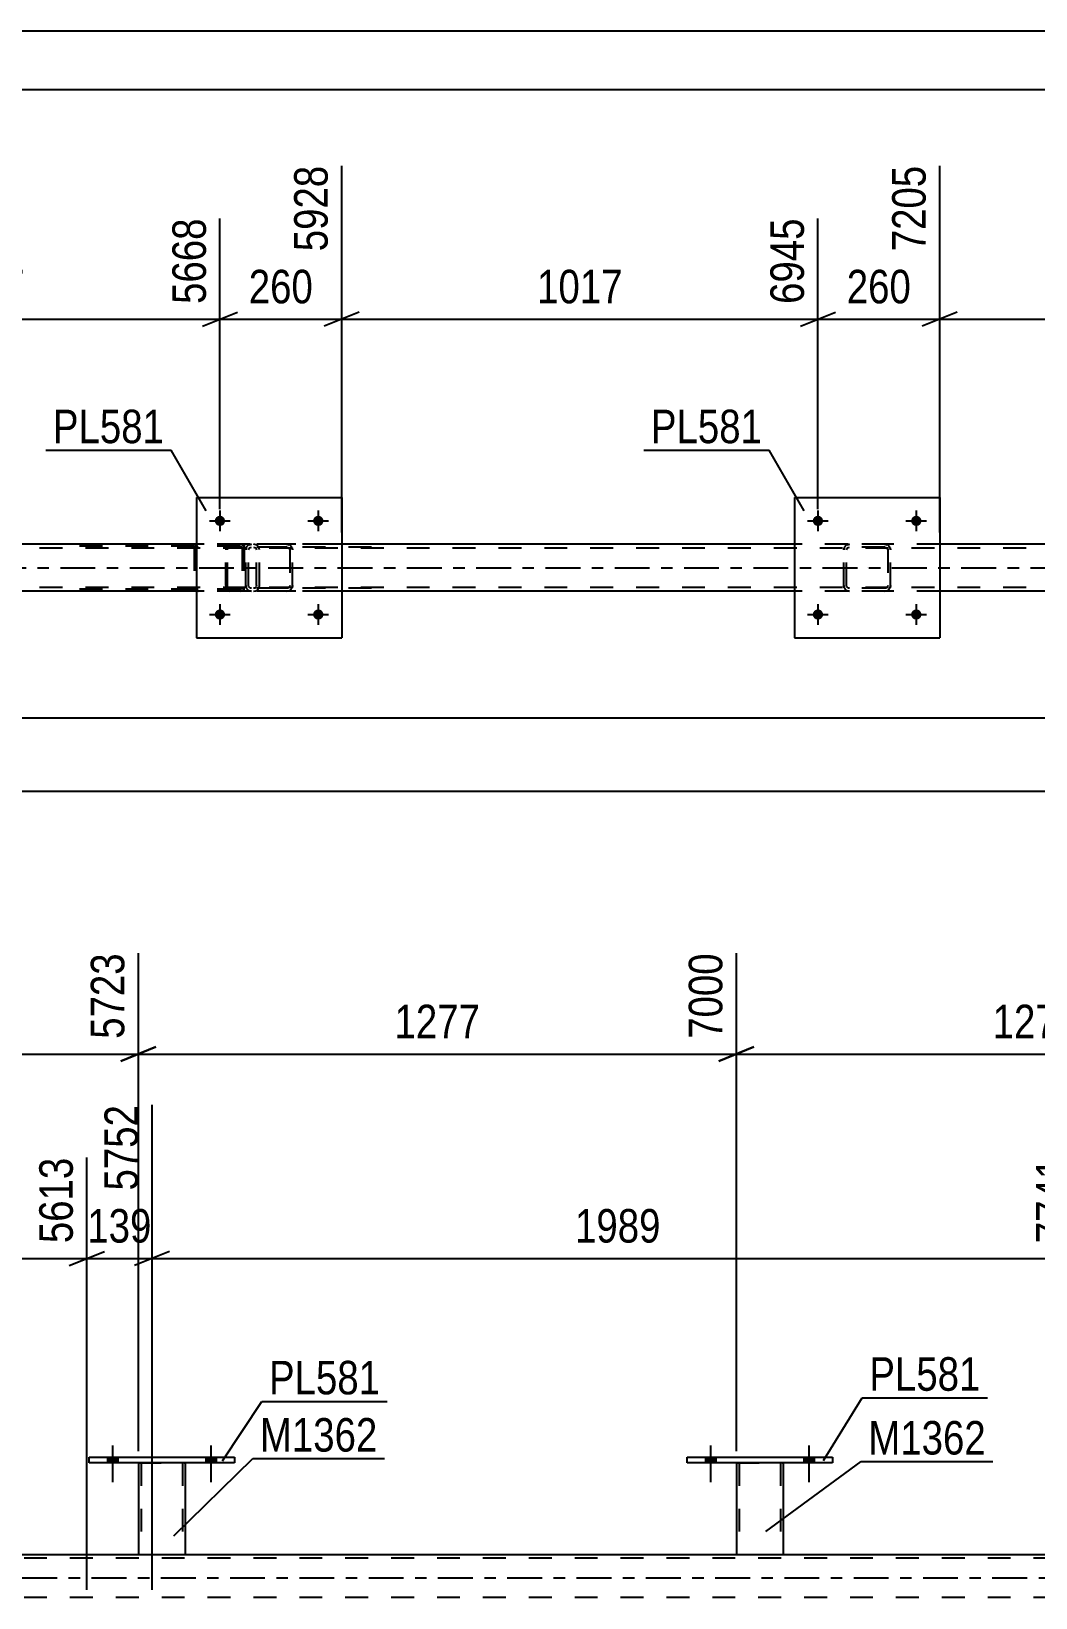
# Model space of a CAD drawing. Header units: millimetres. Extents: x 0 to 841, y 0 to 594.
# Drawn here: x 298.4 to 384.2, y 460.2 to 594 of the extents above; entities that cross this region are included whole.
import ezdxf

# ---------------------------------------------------------------- set-up
doc = ezdxf.new("R2010")
doc.units = ezdxf.units.MM
doc.linetypes.add('DXK_LINE_DOT2', pattern=[3.9198, 1.9599, -1.9599])
doc.linetypes.add('DXK_LINE_DOT3', pattern=[5.9187, 2.979, -0.9799, 0.9799, -0.9799])
doc.styles.add('Arial Narrow', font='ARIALN.TTF', dxfattribs={"height": 0.2})

# ---------------------------------------------------------------- blocks, each defined once
blk = doc.blocks.new('Unknown-318885291-1133')
at = {"color": 5, "linetype": 'Continuous'}
for p, q in [((841, 594), (0, 594)), ((836, 589), (5, 589))]:
    blk.add_line(p, q, dxfattribs=at)
blk = doc.blocks.new('Bolt-318885291-2954 - 2884')
at = {"linetype": 'Continuous'}
for points in [[(366, 544.17, -1), (365.12, 544.17, -1)], [(374.4, 544.17, -1), (373.52, 544.17, -1)]]:
    blk.add_hatch(color=1, dxfattribs=at).paths.add_polyline_path(points)
at = {"color": 1, "linetype": 'Continuous'}
for p, q in [((365.56, 545.05), (365.56, 543.29)), ((373.96, 545.05), (373.96, 543.29)), ((364.68, 544.17), (366.44, 544.17)), ((373.08, 544.17), (374.84, 544.17))]:
    blk.add_line(p, q, dxfattribs=at)
blk = doc.blocks.new('Bolt-318885291-2890 - 2884')
at = {"linetype": 'Continuous'}
for points in [[(314.92, 544.17, -1), (314.04, 544.17, -1)], [(323.32, 544.17, -1), (322.44, 544.17, -1)]]:
    blk.add_hatch(color=1, dxfattribs=at).paths.add_polyline_path(points)
at = {"color": 1, "linetype": 'Continuous'}
for p, q in [((314.48, 545.05), (314.48, 543.29)), ((322.88, 545.05), (322.88, 543.29)), ((313.6, 544.17), (315.36, 544.17)), ((322, 544.17), (323.76, 544.17))]:
    blk.add_line(p, q, dxfattribs=at)
blk = doc.blocks.new('Bolt-318885291-2955 - 2884')
at = {"linetype": 'Continuous'}
for points in [[(366, 552.17, -1), (365.12, 552.17, -1)], [(374.4, 552.17, -1), (373.52, 552.17, -1)]]:
    blk.add_hatch(color=1, dxfattribs=at).paths.add_polyline_path(points)
at = {"color": 1, "linetype": 'Continuous'}
for p, q in [((365.56, 553.05), (365.56, 551.29)), ((373.96, 553.05), (373.96, 551.29)), ((364.68, 552.17), (366.44, 552.17)), ((373.08, 552.17), (374.84, 552.17))]:
    blk.add_line(p, q, dxfattribs=at)
blk = doc.blocks.new('Bolt-318885291-2891 - 2884')
at = {"linetype": 'Continuous'}
for points in [[(314.92, 552.17, -1), (314.04, 552.17, -1)], [(323.32, 552.17, -1), (322.44, 552.17, -1)]]:
    blk.add_hatch(color=1, dxfattribs=at).paths.add_polyline_path(points)
at = {"color": 1, "linetype": 'Continuous'}
for p, q in [((314.48, 553.05), (314.48, 551.29)), ((322.88, 553.05), (322.88, 551.29)), ((313.6, 552.17), (315.36, 552.17)), ((322, 552.17), (323.76, 552.17))]:
    blk.add_line(p, q, dxfattribs=at)
blk = doc.blocks.new('Part-318885291-2960 - 2884')
at = {"color": 2, "linetype": 'Continuous'}
for p, q in [((312.48, 554.17), (312.48, 542.17)), ((312.48, 554.17), (324.88, 554.17)), ((324.88, 554.17), (324.88, 542.17)), ((312.48, 542.17), (324.88, 542.17))]:
    blk.add_line(p, q, dxfattribs=at)
blk = doc.blocks.new('Part-318885291-2909 - 2884')
at = {"color": 7, "linetype": 'DXK_LINE_DOT2'}
for p, q in [((316.98, 550.13), (317.16, 550.17)), ((317.16, 550.17), (316.98, 550.13)), ((320.2, 550.17), (317.16, 550.17)), ((320.2, 550.17), (320.39, 550.13)), ((320.39, 550.13), (320.2, 550.17)), ((316.68, 549.69), (316.72, 549.87)), ((316.72, 549.87), (316.68, 549.69)), ((316.68, 546.65), (316.68, 549.69)), ((316.92, 549.69), (316.94, 549.78)), ((316.92, 546.65), (316.92, 549.69)), ((316.94, 549.78), (316.99, 549.86)), ((316.99, 549.86), (317.07, 549.91)), ((317.07, 549.91), (317.16, 549.93)), ((320.2, 549.93), (317.16, 549.93)), ((320.2, 549.93), (320.29, 549.91)), ((320.29, 549.91), (320.37, 549.86)), ((320.37, 549.86), (320.42, 549.78)), ((320.42, 549.78), (320.44, 549.69)), ((320.44, 549.69), (320.44, 546.65)), ((320.65, 549.87), (320.68, 549.69)), ((320.68, 549.69), (320.65, 549.87)), ((320.68, 546.65), (320.68, 549.69)), ((316.72, 546.46), (316.68, 546.65)), ((316.68, 546.65), (316.72, 546.46)), ((316.94, 546.55), (316.92, 546.65)), ((316.99, 546.48), (316.94, 546.55)), ((317.16, 546.17), (316.98, 546.2)), ((316.98, 546.2), (317.16, 546.17)), ((317.07, 546.42), (316.99, 546.48)), ((317.16, 546.41), (317.07, 546.42)), ((320.2, 546.41), (317.16, 546.41)), ((320.2, 546.17), (317.16, 546.17)), ((320.29, 546.42), (320.2, 546.41)), ((320.39, 546.2), (320.2, 546.17)), ((320.2, 546.17), (320.39, 546.2)), ((320.37, 546.48), (320.29, 546.42)), ((320.42, 546.55), (320.37, 546.48)), ((320.44, 546.65), (320.42, 546.55)), ((320.68, 546.65), (320.65, 546.46)), ((320.65, 546.46), (320.68, 546.65))]:
    blk.add_line(p, q, dxfattribs=at)
at = {"color": 7, "linetype": 'DXK_LINE_DOT3'}
blk.add_line((318.68, 548.17), (318.68, 548.17), dxfattribs=at)
at = {"color": 7, "linetype": 'DXK_LINE_DOT2'}
for centre, start, end in [((317.16, 549.69), 112.5, 157.5), ((317.16, 549.69), 112.5, 157.5), ((320.2, 549.69), 22.5, 67.5), ((320.2, 549.69), 22.5, 67.5), ((317.16, 546.65), 202.5, 247.5), ((317.16, 546.65), 202.5, 247.5), ((320.2, 546.65), 292.5, 337.5), ((320.2, 546.65), 292.5, 337.5)]:
    blk.add_arc(centre, 0.48, start, end, dxfattribs=at)
blk = doc.blocks.new('Part-318885291-2914 - 2884')
at = {"color": 2, "linetype": 'Continuous'}
for p, q in [((363.56, 554.17), (363.56, 542.17)), ((363.56, 554.17), (375.96, 554.17)), ((375.96, 554.17), (375.96, 542.17)), ((363.56, 542.17), (375.96, 542.17))]:
    blk.add_line(p, q, dxfattribs=at)
blk = doc.blocks.new('Part-318885291-2999 - 2884')
at = {"color": 7, "linetype": 'DXK_LINE_DOT2'}
for p, q in [((316.2, 550.17), (300.87, 550.17)), ((312.62, 550.17), (312.49, 550.14)), ((316.33, 550.14), (316.2, 550.17)), ((316.2, 550.01), (300.87, 550.01)), ((312.31, 549.97), (312.28, 549.85)), ((312.28, 549.85), (312.28, 546.49)), ((312.45, 549.85), (312.46, 549.91)), ((312.45, 549.85), (312.45, 546.49)), ((312.46, 549.91), (312.5, 549.96)), ((312.5, 549.96), (312.55, 549.99)), ((312.55, 549.99), (312.62, 550.01)), ((316.2, 550.01), (316.26, 549.99)), ((316.26, 549.99), (316.32, 549.96)), ((316.32, 549.96), (316.35, 549.91)), ((316.35, 549.91), (316.37, 549.85)), ((316.37, 549.85), (316.37, 546.49)), ((316.54, 549.85), (316.51, 549.97)), ((316.54, 549.85), (316.54, 546.49)), ((316.2, 546.33), (300.87, 546.33)), ((316.2, 546.17), (300.87, 546.17)), ((312.28, 546.49), (312.31, 546.36)), ((312.46, 546.43), (312.45, 546.49)), ((312.5, 546.37), (312.46, 546.43)), ((312.49, 546.19), (312.62, 546.17)), ((312.55, 546.34), (312.5, 546.37)), ((312.62, 546.33), (312.55, 546.34)), ((316.26, 546.34), (316.2, 546.33)), ((316.2, 546.17), (316.33, 546.19)), ((316.32, 546.37), (316.26, 546.34)), ((316.35, 546.43), (316.32, 546.37)), ((316.37, 546.49), (316.35, 546.43)), ((316.51, 546.36), (316.54, 546.49))]:
    blk.add_line(p, q, dxfattribs=at)
for centre, start, end in [((312.61, 549.83), 110.7583, 155.68), ((316.21, 549.83), 24.32, 69.2417), ((312.61, 546.5), 204.32, 249.2417), ((316.21, 546.5), 290.7583, 335.68)]:
    blk.add_arc(centre, 0.331, start, end, dxfattribs=at)
blk = doc.blocks.new('Part-318885291-3037 - 2884')
at = {"color": 7, "linetype": 'DXK_LINE_DOT2'}
for p, q in [((368.06, 550.13), (368.24, 550.17)), ((368.24, 550.17), (368.06, 550.13)), ((371.28, 550.17), (368.24, 550.17)), ((371.28, 550.17), (371.47, 550.13)), ((371.47, 550.13), (371.28, 550.17)), ((367.76, 549.69), (367.8, 549.87)), ((367.8, 549.87), (367.76, 549.69)), ((367.76, 546.65), (367.76, 549.69)), ((368, 549.69), (368.02, 549.78)), ((368, 546.65), (368, 549.69)), ((368.02, 549.78), (368.07, 549.86)), ((368.07, 549.86), (368.15, 549.91)), ((368.15, 549.91), (368.24, 549.93)), ((371.28, 549.93), (368.24, 549.93)), ((371.28, 549.93), (371.37, 549.91)), ((371.37, 549.91), (371.45, 549.86)), ((371.45, 549.86), (371.5, 549.78)), ((371.5, 549.78), (371.52, 549.69)), ((371.52, 549.69), (371.52, 546.65)), ((371.73, 549.87), (371.76, 549.69)), ((371.76, 549.69), (371.73, 549.87)), ((371.76, 546.65), (371.76, 549.69)), ((367.8, 546.46), (367.76, 546.65)), ((367.76, 546.65), (367.8, 546.46)), ((368.02, 546.55), (368, 546.65)), ((368.07, 546.48), (368.02, 546.55)), ((368.24, 546.17), (368.06, 546.2)), ((368.06, 546.2), (368.24, 546.17)), ((368.15, 546.42), (368.07, 546.48)), ((368.24, 546.41), (368.15, 546.42)), ((371.28, 546.41), (368.24, 546.41)), ((371.28, 546.17), (368.24, 546.17)), ((371.37, 546.42), (371.28, 546.41)), ((371.47, 546.2), (371.28, 546.17)), ((371.28, 546.17), (371.47, 546.2)), ((371.45, 546.48), (371.37, 546.42)), ((371.5, 546.55), (371.45, 546.48)), ((371.52, 546.65), (371.5, 546.55)), ((371.76, 546.65), (371.73, 546.46)), ((371.73, 546.46), (371.76, 546.65))]:
    blk.add_line(p, q, dxfattribs=at)
at = {"color": 7, "linetype": 'DXK_LINE_DOT3'}
blk.add_line((369.76, 548.17), (369.76, 548.17), dxfattribs=at)
at = {"color": 7, "linetype": 'DXK_LINE_DOT2'}
for centre, start, end in [((368.24, 549.69), 112.5, 157.5), ((368.24, 549.69), 112.5, 157.5), ((371.28, 549.69), 22.5, 67.5), ((371.28, 549.69), 22.5, 67.5), ((368.24, 546.65), 202.5, 247.5), ((368.24, 546.65), 202.5, 247.5), ((371.28, 546.65), 292.5, 337.5), ((371.28, 546.65), 292.5, 337.5)]:
    blk.add_arc(centre, 0.48, start, end, dxfattribs=at)
blk = doc.blocks.new('Part-318885291-3039 - 2884')
at = {"color": 7, "linetype": 'DXK_LINE_DOT2'}
for p, q in [((315.16, 550.13), (315.07, 550.03)), ((315.26, 550.17), (315.16, 550.13)), ((327.42, 550.17), (315.26, 550.17)), ((316.54, 550.17), (316.54, 549.93)), ((317.54, 550.13), (317.35, 550.17)), ((315.01, 549.87), (314.99, 549.69)), ((314.99, 546.65), (314.99, 549.69)), ((315.07, 550.03), (315.01, 549.87)), ((315.12, 549.69), (315.13, 549.78)), ((315.12, 546.65), (315.12, 549.69)), ((315.13, 549.78), (315.16, 549.86)), ((315.16, 549.86), (315.21, 549.91)), ((315.21, 549.91), (315.26, 549.93)), ((327.42, 549.93), (315.26, 549.93)), ((317.35, 549.93), (317.45, 549.91)), ((317.45, 549.91), (317.53, 549.86)), ((317.53, 549.86), (317.58, 549.78)), ((317.58, 549.78), (317.6, 549.69)), ((317.6, 546.65), (317.6, 549.69)), ((317.83, 549.82), (317.82, 549.87)), ((317.85, 549.69), (317.83, 549.82)), ((317.85, 546.65), (317.85, 549.69)), ((314.99, 546.65), (315.01, 546.46)), ((315.01, 546.46), (315.07, 546.31)), ((315.07, 546.31), (315.16, 546.2)), ((315.13, 546.55), (315.12, 546.65)), ((315.16, 546.48), (315.13, 546.55)), ((315.21, 546.42), (315.16, 546.48)), ((315.16, 546.2), (315.26, 546.17)), ((315.26, 546.41), (315.21, 546.42)), ((327.42, 546.41), (315.26, 546.41)), ((327.42, 546.17), (315.26, 546.17)), ((316.54, 546.17), (316.54, 546.41)), ((317.45, 546.42), (317.35, 546.41)), ((317.35, 546.17), (317.54, 546.2)), ((317.53, 546.48), (317.45, 546.42)), ((317.58, 546.55), (317.53, 546.48)), ((317.6, 546.65), (317.58, 546.55)), ((317.82, 546.46), (317.85, 546.65))]:
    blk.add_line(p, q, dxfattribs=at)
for centre, start, end in [((317.37, 549.67), 23.8494, 68.8059), ((317.37, 546.66), 291.1941, 336.1506)]:
    blk.add_arc(centre, 0.492, start, end, dxfattribs=at)
blk = doc.blocks.new('Part-318885291-3088 - 2884')
at = {"color": 2, "linetype": 'Continuous'}
for p, q in [((312.48, 550.17), (273.8, 550.17)), ((363.56, 550.17), (324.88, 550.17)), ((414.64, 550.17), (375.96, 550.17)), ((312.48, 546.17), (273.8, 546.17)), ((363.56, 546.17), (324.88, 546.17)), ((414.64, 546.17), (375.96, 546.17))]:
    blk.add_line(p, q, dxfattribs=at)
at = {"color": 7, "linetype": 'DXK_LINE_DOT2'}
for p, q in [((324.88, 550.17), (312.48, 550.17)), ((375.96, 550.17), (363.56, 550.17)), ((751.81, 549.85), (87.78, 549.85)), ((751.81, 546.49), (87.78, 546.49)), ((324.88, 546.17), (312.48, 546.17)), ((375.96, 546.17), (363.56, 546.17))]:
    blk.add_line(p, q, dxfattribs=at)
at = {"color": 7, "linetype": 'DXK_LINE_DOT3'}
blk.add_line((87.78, 548.17), (751.81, 548.17), dxfattribs=at)
blk = doc.blocks.new('Part-318885291-3930 - 3904')
at = {"color": 2, "linetype": 'Continuous'}
blk.add_line((78.6, 463.85), (742.64, 463.85), dxfattribs=at)
at = {"color": 7, "linetype": 'DXK_LINE_DOT2'}
for p, q in [((742.64, 463.53), (78.6, 463.53)), ((742.64, 460.17), (78.6, 460.17))]:
    blk.add_line(p, q, dxfattribs=at)
at = {"color": 7, "linetype": 'DXK_LINE_DOT3'}
blk.add_line((78.6, 461.85), (742.64, 461.85), dxfattribs=at)
blk = doc.blocks.new('Part-318885291-4116 - 3904')
at = {"color": 2, "linetype": 'Continuous'}
for p, q in [((303.31, 472.17), (315.71, 472.17)), ((303.31, 471.69), (303.31, 472.17)), ((315.71, 471.69), (303.31, 471.69)), ((315.71, 472.17), (315.71, 471.69))]:
    blk.add_line(p, q, dxfattribs=at)
blk = doc.blocks.new('Part-318885291-4121 - 3904')
at = {"color": 2, "linetype": 'Continuous'}
for p, q in [((307.51, 471.69), (307.51, 463.85)), ((311.51, 471.69), (311.51, 463.85)), ((307.51, 463.85), (311.51, 463.85))]:
    blk.add_line(p, q, dxfattribs=at)
at = {"color": 7, "linetype": 'DXK_LINE_DOT2'}
for p, q in [((307.51, 471.69), (311.51, 471.69)), ((307.51, 471.69), (307.51, 471.69)), ((307.51, 471.69), (307.51, 471.69)), ((307.75, 471.69), (307.75, 463.85)), ((311.27, 471.69), (311.27, 463.85)), ((311.51, 471.69), (311.51, 471.69)), ((311.51, 471.69), (311.51, 471.69)), ((311.21, 463.85), (311.25, 463.85)), ((311.21, 463.85), (311.25, 463.85)), ((311.25, 463.85), (311.27, 463.85)), ((311.25, 463.85), (311.27, 463.85))]:
    blk.add_line(p, q, dxfattribs=at)
blk = doc.blocks.new('Bolt-318885291-4133 - 3904')
at = {"linetype": 'Continuous'}
for points in [[(355.95, 471.69), (356.83, 471.69), (356.83, 472.17), (355.95, 472.17)], [(364.35, 471.69), (365.23, 471.69), (365.23, 472.17), (364.35, 472.17)]]:
    blk.add_hatch(color=1, dxfattribs=at).paths.add_polyline_path(points)
at = {"color": 1, "linetype": 'Continuous'}
for p, q in [((356.39, 473.17), (356.39, 470.05)), ((364.79, 473.17), (364.79, 470.05)), ((355.95, 472.17), (355.95, 471.69)), ((356.83, 472.17), (356.83, 471.69)), ((364.35, 472.17), (364.35, 471.69)), ((365.23, 472.17), (365.23, 471.69))]:
    blk.add_line(p, q, dxfattribs=at)
blk = doc.blocks.new('Bolt-318885291-4134 - 3904')
at = {"linetype": 'Continuous'}
for points in [[(355.95, 471.69), (356.83, 471.69), (356.83, 472.17), (355.95, 472.17)], [(364.35, 471.69), (365.23, 471.69), (365.23, 472.17), (364.35, 472.17)]]:
    blk.add_hatch(color=1, dxfattribs=at).paths.add_polyline_path(points)
at = {"color": 1, "linetype": 'Continuous'}
for p, q in [((356.39, 473.17), (356.39, 470.05)), ((364.79, 473.17), (364.79, 470.05)), ((355.95, 472.17), (355.95, 471.69)), ((356.83, 472.17), (356.83, 471.69)), ((364.35, 472.17), (364.35, 471.69)), ((365.23, 472.17), (365.23, 471.69))]:
    blk.add_line(p, q, dxfattribs=at)
blk = doc.blocks.new('Part-318885291-4150 - 3904')
at = {"color": 2, "linetype": 'Continuous'}
for p, q in [((354.39, 472.17), (366.79, 472.17)), ((354.39, 471.69), (354.39, 472.17)), ((366.79, 471.69), (354.39, 471.69)), ((366.79, 472.17), (366.79, 471.69))]:
    blk.add_line(p, q, dxfattribs=at)
blk = doc.blocks.new('Part-318885291-4155 - 3904')
at = {"color": 2, "linetype": 'Continuous'}
for p, q in [((358.59, 471.69), (358.59, 463.85)), ((362.59, 471.69), (362.59, 463.85)), ((358.59, 463.85), (362.59, 463.85))]:
    blk.add_line(p, q, dxfattribs=at)
at = {"color": 7, "linetype": 'DXK_LINE_DOT2'}
for p, q in [((358.59, 471.69), (362.59, 471.69)), ((358.59, 471.69), (358.59, 471.69)), ((358.59, 471.69), (358.59, 471.69)), ((358.83, 471.69), (358.83, 463.85)), ((362.35, 471.69), (362.35, 463.85)), ((362.59, 471.69), (362.59, 471.69)), ((362.59, 471.69), (362.59, 471.69)), ((362.29, 463.85), (362.33, 463.85)), ((362.29, 463.85), (362.33, 463.85)), ((362.33, 463.85), (362.35, 463.85)), ((362.33, 463.85), (362.35, 463.85))]:
    blk.add_line(p, q, dxfattribs=at)
blk = doc.blocks.new('Bolt-318885291-4338 - 3904')
at = {"linetype": 'Continuous'}
for points in [[(304.87, 471.69), (305.75, 471.69), (305.75, 472.17), (304.87, 472.17)], [(313.27, 471.69), (314.15, 471.69), (314.15, 472.17), (313.27, 472.17)]]:
    blk.add_hatch(color=1, dxfattribs=at).paths.add_polyline_path(points)
at = {"color": 1, "linetype": 'Continuous'}
for p, q in [((305.31, 473.17), (305.31, 470.05)), ((313.71, 473.17), (313.71, 470.05)), ((304.87, 472.17), (304.87, 471.69)), ((305.75, 472.17), (305.75, 471.69)), ((313.27, 472.17), (313.27, 471.69)), ((314.15, 472.17), (314.15, 471.69))]:
    blk.add_line(p, q, dxfattribs=at)
blk = doc.blocks.new('Bolt-318885291-4351 - 3904')
at = {"linetype": 'Continuous'}
for points in [[(304.87, 471.69), (305.75, 471.69), (305.75, 472.17), (304.87, 472.17)], [(313.27, 471.69), (314.15, 471.69), (314.15, 472.17), (313.27, 472.17)]]:
    blk.add_hatch(color=1, dxfattribs=at).paths.add_polyline_path(points)
at = {"color": 1, "linetype": 'Continuous'}
for p, q in [((305.31, 473.17), (305.31, 470.05)), ((313.71, 473.17), (313.71, 470.05)), ((304.87, 472.17), (304.87, 471.69)), ((305.75, 472.17), (305.75, 471.69)), ((313.27, 472.17), (313.27, 471.69)), ((314.15, 472.17), (314.15, 471.69))]:
    blk.add_line(p, q, dxfattribs=at)
blk = doc.blocks.new('StraightDimension-318885291-8448 - 2884')
at = {"color": 7, "linetype": 'Continuous'}
for p, q in [((324.88, 551.17), (324.88, 582.52)), ((314.48, 553.17), (314.48, 578.02)), ((312.98, 568.81), (315.98, 570.01)), ((314.48, 569.41), (324.88, 569.41)), ((326.38, 570.01), (323.38, 568.81))]:
    blk.add_line(p, q, dxfattribs=at)
at = {"color": 0}
blk.add_wipeout([(323.02, 570.16), (323.02, 574.36), (316.34, 574.36), (316.34, 570.16)], dxfattribs=at)
at = {"color": 3, "style": 'Arial Narrow'}
blk.add_text('260', height=2.863, dxfattribs=at).set_placement((316.94, 570.76))
at = {"color": 0, "linetype": 'Continuous'}
blk.add_wipeout([(324.28, 583.12), (320.08, 583.12), (320.08, 574.61), (324.28, 574.61)], dxfattribs=at)
at = {"color": 3, "linetype": 'Continuous', "style": 'Arial Narrow'}
blk.add_text('5928', height=2.863, rotation=90.0002, dxfattribs=at).set_placement((323.68, 575.21))
blk = doc.blocks.new('StraightDimension-318885291-3141 - 2884')
at = {"color": 7, "linetype": 'Continuous'}
blk.add_line((87.14, 529.08), (793.73, 529.08), dxfattribs=at)
blk = doc.blocks.new('StraightDimension-318885291-8445 - 2884')
at = {"color": 7, "linetype": 'Continuous'}
for p, q in [((375.96, 551.17), (375.96, 582.52)), ((416.64, 553.17), (416.64, 578.02)), ((377.46, 570.01), (374.46, 568.81)), ((375.96, 569.41), (416.64, 569.41)), ((415.14, 568.81), (418.14, 570.01))]:
    blk.add_line(p, q, dxfattribs=at)
at = {"color": 0}
blk.add_wipeout([(400.56, 570.16), (400.56, 574.36), (392.05, 574.36), (392.05, 570.16)], dxfattribs=at)
at = {"color": 3, "style": 'Arial Narrow'}
blk.add_text('1017', height=2.863, dxfattribs=at).set_placement((392.65, 570.76))
at = {"color": 0, "linetype": 'Continuous'}
blk.add_wipeout([(416.04, 578.62), (411.84, 578.62), (411.84, 570.11), (416.04, 570.11)], dxfattribs=at)
at = {"color": 3, "linetype": 'Continuous', "style": 'Arial Narrow'}
blk.add_text('8222', height=2.863, rotation=90.0002, dxfattribs=at).set_placement((415.44, 570.71))
blk = doc.blocks.new('StraightDimension-318885291-8446 - 2884')
at = {"color": 7, "linetype": 'Continuous'}
for p, q in [((375.96, 551.17), (375.96, 582.52)), ((365.56, 553.17), (365.56, 578.02)), ((364.06, 568.81), (367.06, 570.01)), ((365.56, 569.41), (375.96, 569.41)), ((377.46, 570.01), (374.46, 568.81))]:
    blk.add_line(p, q, dxfattribs=at)
at = {"color": 0}
blk.add_wipeout([(374.1, 570.16), (374.1, 574.36), (367.42, 574.36), (367.42, 570.16)], dxfattribs=at)
at = {"color": 3, "style": 'Arial Narrow'}
blk.add_text('260', height=2.863, dxfattribs=at).set_placement((368.02, 570.76))
at = {"color": 0, "linetype": 'Continuous'}
blk.add_wipeout([(375.36, 583.12), (371.16, 583.12), (371.16, 574.61), (375.36, 574.61)], dxfattribs=at)
at = {"color": 3, "linetype": 'Continuous', "style": 'Arial Narrow'}
blk.add_text('7205', height=2.863, rotation=90.0002, dxfattribs=at).set_placement((374.76, 575.21))
blk = doc.blocks.new('StraightDimension-318885291-8447 - 2884')
at = {"color": 7, "linetype": 'Continuous'}
for p, q in [((324.88, 551.17), (324.88, 582.52)), ((365.56, 553.17), (365.56, 578.02)), ((326.38, 570.01), (323.38, 568.81)), ((324.88, 569.41), (365.56, 569.41)), ((364.06, 568.81), (367.06, 570.01))]:
    blk.add_line(p, q, dxfattribs=at)
at = {"color": 0}
blk.add_wipeout([(349.48, 570.16), (349.48, 574.36), (340.97, 574.36), (340.97, 570.16)], dxfattribs=at)
at = {"color": 3, "style": 'Arial Narrow'}
blk.add_text('1017', height=2.863, dxfattribs=at).set_placement((341.57, 570.76))
at = {"color": 0, "linetype": 'Continuous'}
blk.add_wipeout([(364.96, 578.62), (360.76, 578.62), (360.76, 570.11), (364.96, 570.11)], dxfattribs=at)
at = {"color": 3, "linetype": 'Continuous', "style": 'Arial Narrow'}
blk.add_text('6945', height=2.863, rotation=90.0002, dxfattribs=at).set_placement((364.36, 570.71))
blk = doc.blocks.new('StraightDimension-318885291-8449 - 2884')
at = {"color": 7, "linetype": 'Continuous'}
for p, q in [((273.8, 551.17), (273.8, 582.52)), ((314.48, 553.17), (314.48, 578.02)), ((275.3, 570.01), (272.3, 568.81)), ((273.8, 569.41), (314.48, 569.41)), ((312.98, 568.81), (315.98, 570.01))]:
    blk.add_line(p, q, dxfattribs=at)
at = {"color": 0}
blk.add_wipeout([(298.4, 570.16), (298.4, 574.36), (289.89, 574.36), (289.89, 570.16)], dxfattribs=at)
at = {"color": 3, "style": 'Arial Narrow'}
blk.add_text('1017', height=2.863, dxfattribs=at).set_placement((290.49, 570.76))
at = {"color": 0, "linetype": 'Continuous'}
blk.add_wipeout([(313.88, 578.62), (309.68, 578.62), (309.68, 570.11), (313.88, 570.11)], dxfattribs=at)
at = {"color": 3, "linetype": 'Continuous', "style": 'Arial Narrow'}
blk.add_text('5668', height=2.863, rotation=90.0002, dxfattribs=at).set_placement((313.28, 570.71))
blk = doc.blocks.new('StraightDimension-318885291-9220 - 2884')
at = {"color": 7, "linetype": 'Continuous'}
blk.add_line((87.78, 535.34), (793.73, 535.34), dxfattribs=at)
blk = doc.blocks.new('StraightDimension-318885291-5395 - 3904')
at = {"color": 7, "linetype": 'Continuous'}
for p, q in [((308.68, 460.85), (308.68, 502.28)), ((303.11, 460.85), (303.11, 497.78)), ((301.61, 488.56), (304.61, 489.76)), ((303.11, 489.16), (308.68, 489.16)), ((310.18, 489.76), (307.18, 488.56))]:
    blk.add_line(p, q, dxfattribs=at)
at = {"color": 0}
blk.add_wipeout([(309.24, 489.91), (309.24, 494.11), (302.55, 494.11), (302.55, 489.91)], dxfattribs=at)
at = {"color": 3, "style": 'Arial Narrow'}
blk.add_text('139', height=2.863, dxfattribs=at).set_placement((303.15, 490.51))
at = {"color": 0, "linetype": 'Continuous'}
blk.add_wipeout([(308.08, 502.88), (303.88, 502.88), (303.88, 494.36), (308.08, 494.36)], dxfattribs=at)
at = {"color": 3, "linetype": 'Continuous', "style": 'Arial Narrow'}
blk.add_text('5752', height=2.863, rotation=90.0002, dxfattribs=at).set_placement((307.48, 494.96))
blk = doc.blocks.new('StraightDimension-318885291-10251 - 3904')
at = {"color": 7, "linetype": 'Continuous'}
for p, q in [((358.59, 472.69), (358.59, 515.24)), ((409.67, 472.69), (409.67, 515.24)), ((360.09, 507.22), (357.09, 506.02)), ((408.17, 506.02), (411.17, 507.22)), ((358.59, 506.62), (409.67, 506.62))]:
    blk.add_line(p, q, dxfattribs=at)
at = {"color": 0}
blk.add_wipeout([(388.39, 507.37), (388.39, 511.57), (379.88, 511.57), (379.88, 507.37)], dxfattribs=at)
at = {"color": 3, "style": 'Arial Narrow'}
blk.add_text('1277', height=2.863, dxfattribs=at).set_placement((380.48, 507.97))
at = {"color": 0, "linetype": 'Continuous'}
blk.add_wipeout([(409.07, 515.84), (404.87, 515.84), (404.87, 507.32), (409.07, 507.32)], dxfattribs=at)
at = {"color": 3, "linetype": 'Continuous', "style": 'Arial Narrow'}
blk.add_text('8277', height=2.863, rotation=90.0002, dxfattribs=at).set_placement((408.47, 507.92))
blk = doc.blocks.new('StraightDimension-318885291-5371 - 3904')
at = {"color": 7, "linetype": 'Continuous'}
for p, q in [((308.68, 460.85), (308.68, 502.28)), ((388.24, 460.85), (388.24, 497.78)), ((310.18, 489.76), (307.18, 488.56)), ((308.68, 489.16), (388.24, 489.16)), ((386.74, 488.56), (389.74, 489.76))]:
    blk.add_line(p, q, dxfattribs=at)
at = {"color": 0}
blk.add_wipeout([(352.72, 489.91), (352.72, 494.11), (344.21, 494.11), (344.21, 489.91)], dxfattribs=at)
at = {"color": 3, "style": 'Arial Narrow'}
blk.add_text('1989', height=2.863, dxfattribs=at).set_placement((344.81, 490.51))
at = {"color": 0, "linetype": 'Continuous'}
blk.add_wipeout([(387.64, 498.38), (383.44, 498.38), (383.44, 489.86), (387.64, 489.86)], dxfattribs=at)
at = {"color": 3, "linetype": 'Continuous', "style": 'Arial Narrow'}
blk.add_text('7741', height=2.863, rotation=90.0002, dxfattribs=at).set_placement((387.04, 490.46))
blk = doc.blocks.new('StraightDimension-318885291-5419 - 3904')
at = {"color": 7, "linetype": 'Continuous'}
for p, q in [((223.55, 460.85), (223.55, 502.28)), ((303.11, 460.85), (303.11, 497.78)), ((225.05, 489.76), (222.05, 488.56)), ((223.55, 489.16), (303.11, 489.16)), ((301.61, 488.56), (304.61, 489.76))]:
    blk.add_line(p, q, dxfattribs=at)
at = {"color": 0}
blk.add_wipeout([(267.58, 489.91), (267.58, 494.11), (259.07, 494.11), (259.07, 489.91)], dxfattribs=at)
at = {"color": 3, "style": 'Arial Narrow'}
blk.add_text('1989', height=2.863, dxfattribs=at).set_placement((259.67, 490.51))
at = {"color": 0, "linetype": 'Continuous'}
blk.add_wipeout([(302.51, 498.38), (298.31, 498.38), (298.31, 489.86), (302.51, 489.86)], dxfattribs=at)
at = {"color": 3, "linetype": 'Continuous', "style": 'Arial Narrow'}
blk.add_text('5613', height=2.863, rotation=90.0002, dxfattribs=at).set_placement((301.91, 490.46))
blk = doc.blocks.new('StraightDimension-318885291-10252 - 3904')
at = {"color": 7, "linetype": 'Continuous'}
for p, q in [((307.51, 472.69), (307.51, 515.24)), ((358.59, 472.69), (358.59, 515.24)), ((309.01, 507.22), (306.01, 506.02)), ((357.09, 506.02), (360.09, 507.22)), ((307.51, 506.62), (358.59, 506.62))]:
    blk.add_line(p, q, dxfattribs=at)
at = {"color": 0}
blk.add_wipeout([(337.31, 507.37), (337.31, 511.57), (328.79, 511.57), (328.79, 507.37)], dxfattribs=at)
at = {"color": 3, "style": 'Arial Narrow'}
blk.add_text('1277', height=2.863, dxfattribs=at).set_placement((329.39, 507.97))
at = {"color": 0, "linetype": 'Continuous'}
blk.add_wipeout([(357.99, 515.84), (353.79, 515.84), (353.79, 507.32), (357.99, 507.32)], dxfattribs=at)
at = {"color": 3, "linetype": 'Continuous', "style": 'Arial Narrow'}
blk.add_text('7000', height=2.863, rotation=90.0002, dxfattribs=at).set_placement((357.39, 507.92))
blk = doc.blocks.new('StraightDimension-318885291-10253 - 3904')
at = {"color": 7, "linetype": 'Continuous'}
for p, q in [((256.43, 472.69), (256.43, 515.24)), ((307.51, 472.69), (307.51, 515.24)), ((257.93, 507.22), (254.93, 506.02)), ((306.01, 506.02), (309.01, 507.22)), ((256.43, 506.62), (307.51, 506.62))]:
    blk.add_line(p, q, dxfattribs=at)
at = {"color": 0}
blk.add_wipeout([(286.23, 507.37), (286.23, 511.57), (277.71, 511.57), (277.71, 507.37)], dxfattribs=at)
at = {"color": 3, "style": 'Arial Narrow'}
blk.add_text('1277', height=2.863, dxfattribs=at).set_placement((278.31, 507.97))
at = {"color": 0, "linetype": 'Continuous'}
blk.add_wipeout([(306.91, 515.84), (302.71, 515.84), (302.71, 507.32), (306.91, 507.32)], dxfattribs=at)
at = {"color": 3, "linetype": 'Continuous', "style": 'Arial Narrow'}
blk.add_text('5723', height=2.863, rotation=90.0002, dxfattribs=at).set_placement((306.31, 507.92))
blk = doc.blocks.new('Mark-318885291-2956 - 2884')
at = {"color": 0}
blk.add_wipeout([(309.71, 558.81), (309.71, 561.81), (300.21, 561.81), (300.21, 558.81)], dxfattribs=at)
blk.add_wipeout([(309.71, 558.81), (309.71, 561.81), (300.21, 561.81), (300.21, 558.81)], dxfattribs=at)
at = {"color": 30, "linetype": 'Continuous'}
for p in [(299.61, 558.21), (313.31, 553.02)]:
    blk.add_line(p, (310.31, 558.21), dxfattribs=at)
at = {"color": 3, "style": 'Arial Narrow'}
blk.add_text('PL581', height=2.863, dxfattribs=at).set_placement((300.21, 558.81))
blk = doc.blocks.new('Mark-318885291-2910 - 2884')
at = {"color": 0}
blk.add_wipeout([(360.79, 558.81), (360.79, 561.81), (351.29, 561.81), (351.29, 558.81)], dxfattribs=at)
blk.add_wipeout([(360.79, 558.81), (360.79, 561.81), (351.29, 561.81), (351.29, 558.81)], dxfattribs=at)
at = {"color": 30, "linetype": 'Continuous'}
for p in [(350.69, 558.21), (364.39, 553.02)]:
    blk.add_line(p, (361.39, 558.21), dxfattribs=at)
at = {"color": 3, "style": 'Arial Narrow'}
blk.add_text('PL581', height=2.863, dxfattribs=at).set_placement((351.29, 558.81))
blk = doc.blocks.new('Mark-318885291-4151 - 3904')
at = {"color": 0}
blk.add_wipeout([(379.91, 472.4), (379.91, 475.4), (369.86, 475.4), (369.86, 472.4)], dxfattribs=at)
blk.add_wipeout([(379.91, 472.4), (379.91, 475.4), (369.86, 475.4), (369.86, 472.4)], dxfattribs=at)
at = {"color": 30, "linetype": 'Continuous'}
for p, q in [((361.12, 465.83), (369.26, 471.8)), ((369.26, 471.8), (380.51, 471.8))]:
    blk.add_line(p, q, dxfattribs=at)
at = {"color": 3, "style": 'Arial Narrow'}
blk.add_text('M1362', height=2.863, dxfattribs=at).set_placement((369.86, 472.4))
blk = doc.blocks.new('Mark-318885291-4112 - 3904')
at = {"color": 0}
blk.add_wipeout([(328.17, 477.54), (328.17, 480.54), (318.67, 480.54), (318.67, 477.54)], dxfattribs=at)
blk.add_wipeout([(328.17, 477.54), (328.17, 480.54), (318.67, 480.54), (318.67, 477.54)], dxfattribs=at)
at = {"color": 30, "linetype": 'Continuous'}
for p, q in [((314.71, 471.87), (318.07, 476.94)), ((318.07, 476.94), (328.77, 476.94))]:
    blk.add_line(p, q, dxfattribs=at)
at = {"color": 3, "style": 'Arial Narrow'}
blk.add_text('PL581', height=2.863, dxfattribs=at).set_placement((318.67, 477.54))
blk = doc.blocks.new('Mark-318885291-4117 - 3904')
at = {"color": 0}
blk.add_wipeout([(327.94, 472.65), (327.94, 475.65), (317.89, 475.65), (317.89, 472.65)], dxfattribs=at)
blk.add_wipeout([(327.94, 472.65), (327.94, 475.65), (317.89, 475.65), (317.89, 472.65)], dxfattribs=at)
at = {"color": 30, "linetype": 'Continuous'}
for p, q in [((310.55, 465.44), (317.29, 472.05)), ((317.29, 472.05), (328.54, 472.05))]:
    blk.add_line(p, q, dxfattribs=at)
at = {"color": 3, "style": 'Arial Narrow'}
blk.add_text('M1362', height=2.863, dxfattribs=at).set_placement((317.89, 472.65))
blk = doc.blocks.new('Mark-318885291-4146 - 3904')
at = {"color": 0}
blk.add_wipeout([(379.45, 477.85), (379.45, 480.85), (369.95, 480.85), (369.95, 477.85)], dxfattribs=at)
blk.add_wipeout([(379.45, 477.85), (379.45, 480.85), (369.95, 480.85), (369.95, 477.85)], dxfattribs=at)
at = {"color": 30, "linetype": 'Continuous'}
for p, q in [((366.03, 471.89), (369.35, 477.25)), ((369.35, 477.25), (380.05, 477.25))]:
    blk.add_line(p, q, dxfattribs=at)
at = {"color": 3, "style": 'Arial Narrow'}
blk.add_text('PL581', height=2.863, dxfattribs=at).set_placement((369.95, 477.85))

msp = doc.modelspace()

# ---------------------------------------------------------------- block references
for name in ['Unknown-318885291-1133', 'Part-318885291-2960 - 2884', 'Part-318885291-2914 - 2884', 'Bolt-318885291-2891 - 2884', 'Bolt-318885291-2955 - 2884', 'Part-318885291-3088 - 2884', 'Part-318885291-2999 - 2884', 'Part-318885291-3039 - 2884', 'Part-318885291-2909 - 2884', 'Part-318885291-3037 - 2884', 'Bolt-318885291-2890 - 2884', 'Bolt-318885291-2954 - 2884', 'Bolt-318885291-4338 - 3904', 'Bolt-318885291-4351 - 3904', 'Bolt-318885291-4133 - 3904', 'Bolt-318885291-4134 - 3904', 'Part-318885291-4116 - 3904', 'Part-318885291-4121 - 3904', 'Part-318885291-4150 - 3904', 'Part-318885291-4155 - 3904', 'Part-318885291-3930 - 3904']:
    msp.add_blockref(name, (0, 0))

# ---------------------------------------------------------------- next in the draw order: block references
for name in ['StraightDimension-318885291-8448 - 2884', 'StraightDimension-318885291-8445 - 2884', 'StraightDimension-318885291-3141 - 2884', 'StraightDimension-318885291-10251 - 3904', 'StraightDimension-318885291-5395 - 3904']:
    msp.add_blockref(name, (0, 0))

# ---------------------------------------------------------------- next in the draw order: block references
for name in ['StraightDimension-318885291-8449 - 2884', 'StraightDimension-318885291-8446 - 2884', 'StraightDimension-318885291-9220 - 2884', 'StraightDimension-318885291-5419 - 3904', 'StraightDimension-318885291-5371 - 3904']:
    msp.add_blockref(name, (0, 0))

# ---------------------------------------------------------------- next in the draw order: block references
for name in ['StraightDimension-318885291-8447 - 2884', 'Mark-318885291-2956 - 2884', 'StraightDimension-318885291-10252 - 3904', 'Mark-318885291-4151 - 3904']:
    msp.add_blockref(name, (0, 0))

# ---------------------------------------------------------------- next in the draw order: block references
for name in ['Mark-318885291-2910 - 2884', 'StraightDimension-318885291-10253 - 3904', 'Mark-318885291-4112 - 3904', 'Mark-318885291-4146 - 3904']:
    msp.add_blockref(name, (0, 0))

# ---------------------------------------------------------------- next in the draw order: block references
msp.add_blockref('Mark-318885291-4117 - 3904', (0, 0))

doc.saveas('drawing.dxf')
